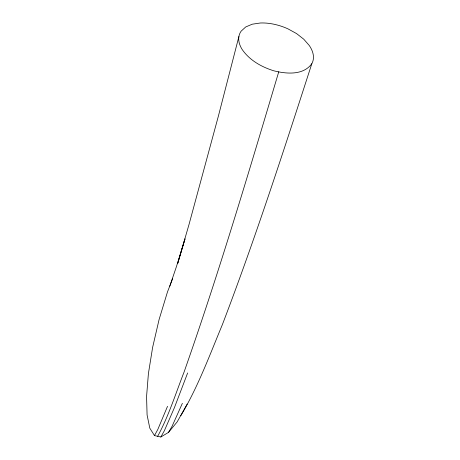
<?xml version="1.0" encoding="UTF-8"?>
<svg xmlns="http://www.w3.org/2000/svg" width="460" height="460" viewBox="0 0 460 460"><rect width="100%" height="100%" fill="white"/><g stroke="black" fill="none" stroke-linecap="round" stroke-linejoin="round"><path stroke-width="0.69" d="M238.901 36.541L218.385 116.11L189.054 224.342L177.767 263.258L185.012 238.872L176.485 266.472L169.797 286.166M278.754 71.794C248.768 172.408 218.874 273.113 184.029 372.174C175.605 393.662 168.728 415.961 157.659 436.293M311.817 63.704C303.238 75.549 286.264 73.939 273.729 70.782C261.43 66.93 249.504 60.248 242.109 49.404A41.13 22.937 20.3 0 1 241.132 31.165L245.709 26.962L252.252 24.196L260.314 23A37.944 21.131 20.2 0 1 288.04 28.894L296.545 33.569L303.749 39.192L309.206 45.419A41.181 22.988 20.1 0 1 311.817 63.71C283.527 151.277 255.168 238.889 222.278 324.869C209.484 355.568 197.944 387.09 180.803 415.713M187.645 372.962L174.352 407.813L164.323 430.819L160.833 437L154.474 435.58L149.799 428.145L147.085 414.943L146.573 396.491L148.407 373.606L152.611 347.455L159.074 319.596L167.48 291.933L172.655 278.611M167.532 406.306L157.843 429.375L154.474 435.58M187.174 404.047L177.163 421.9L168.527 432.377L160.833 437M182.379 403.305L172.115 426.202L168.527 432.377"/></g></svg>
